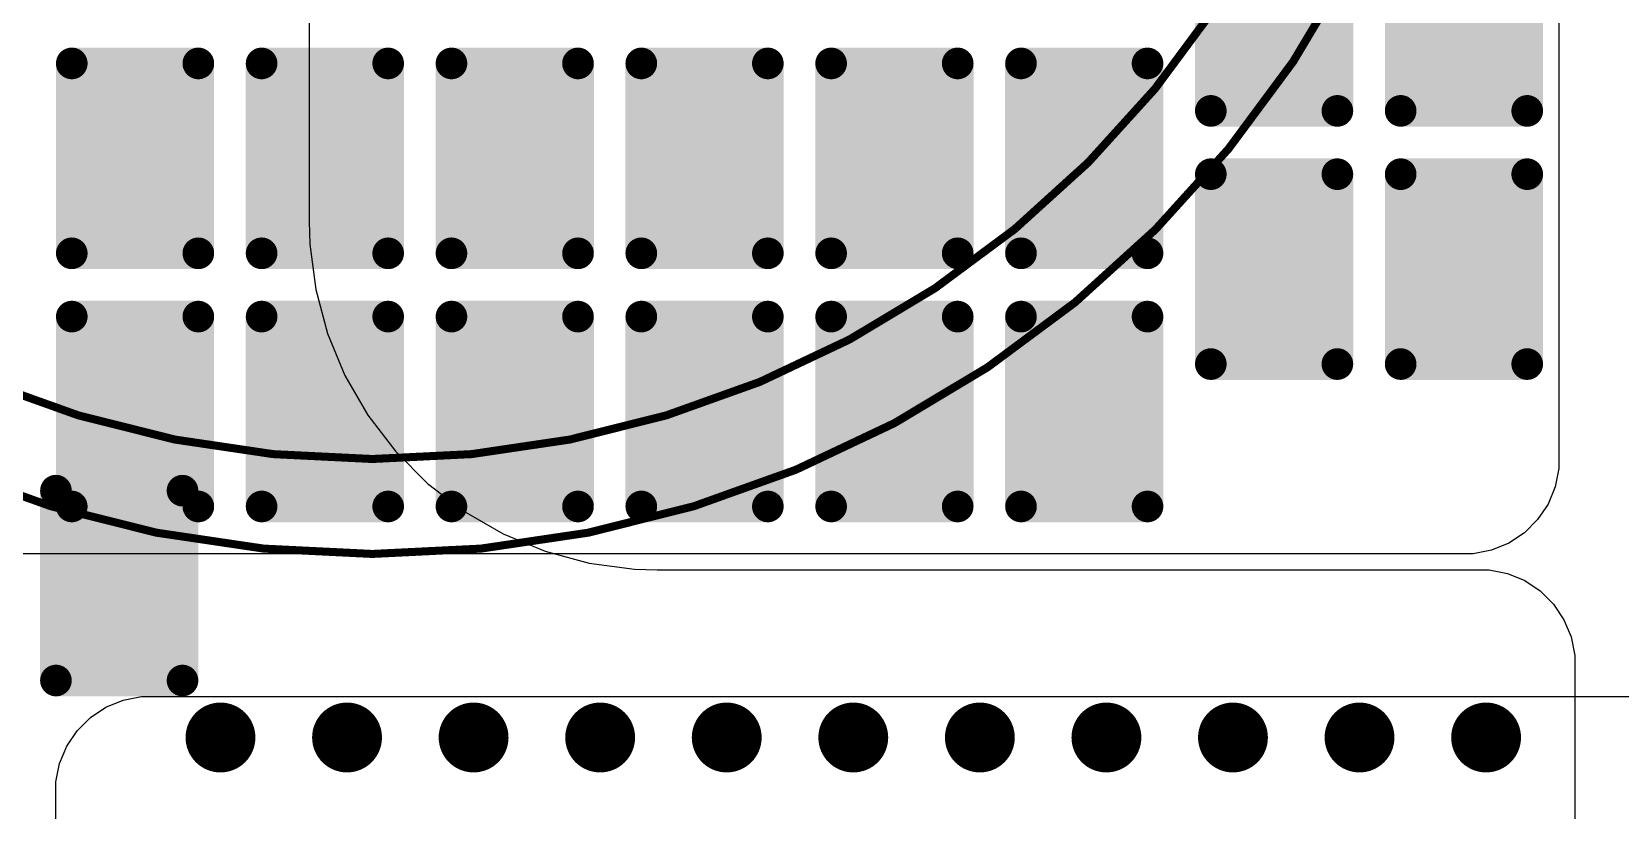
# Model space of a CAD drawing. Header units: millimetres. Extents: x 25 to 183, y 185 to 406.
# Drawn here: x 41.02 to 66.12, y 284.85 to 297.15 of the extents above; entities that cross this region are included whole.
import ezdxf

# ---------------------------------------------------------------- set-up
doc = ezdxf.new("R2010")
doc.units = ezdxf.units.MM
for name, color, linetype in [('BottomLayer', 5, 'Continuous'), ('BottomSolder', 6, 'Continuous'), ('Mechanical13', 56, 'Continuous'), ('MultiLayer', 9, 'Continuous'), ('TopLayer', 1, 'Continuous'), ('TopOverlay', 2, 'Continuous'), ('TopSolder', 216, 'Continuous'), ('ViaHoleLayer', 16, 'Continuous')]:
    doc.layers.add(name, color=color, linetype=linetype)

# ---------------------------------------------------------------- blocks, each defined once
blk = doc.blocks.new('EL_D35_H45_LS10_1873')
at = {"layer": 'Mechanical13', "const_width": 0.127}
for points in [[(22.5, 0, 1), (-12.5, 0, 1)], [(22.5, 0, 1), (-12.5, 0, 1)], [(21, 0, 1), (-11, 0, 1)]]:
    blk.add_lwpolyline(points, format="xyb", close=True, dxfattribs=at)
at = {"layer": 'TopOverlay', "const_width": 0.127}
blk.add_lwpolyline([(22.5, 0, 1), (-12.5, 0, 1)], format="xyb", close=True, dxfattribs=at)

msp = doc.modelspace()

# ---------------------------------------------------------------- linework, layer by layer
at = {"layer": 'BottomLayer'}
for p, q in [((65.15, 313.4), (65.15, 291.4)), ((65.15, 291.4), (65.15, 290.4)), ((65.15, 290.252), (65.092, 289.962)), ((65.15, 290.4), (65.15, 290.4)), ((65.15, 290.4), (65.15, 290.252)), ((65.092, 289.962), (64.979, 289.689)), ((64.979, 289.689), (64.815, 289.444)), ((64.815, 289.444), (64.606, 289.235)), ((64.606, 289.235), (64.361, 289.071)), ((64.088, 288.958), (63.798, 288.9)), ((64.361, 289.071), (64.088, 288.958)), ((63.65, 288.9), (40.65, 288.9)), ((63.798, 288.9), (63.65, 288.9)), ((41.944, 286.315), (42.189, 286.479)), ((42.189, 286.479), (42.462, 286.592)), ((42.462, 286.592), (42.752, 286.65)), ((42.752, 286.65), (42.9, 286.65)), ((42.9, 286.65), (42.9, 286.65)), ((42.9, 286.65), (67.4, 286.65)), ((41.735, 286.106), (41.944, 286.315)), ((41.571, 285.861), (41.735, 286.106)), ((41.458, 285.588), (41.571, 285.861)), ((41.4, 285.298), (41.458, 285.588)), ((41.4, 285.15), (41.4, 285.298)), ((41.4, 276.15), (41.4, 285.15))]:
    msp.add_line(p, q, dxfattribs=at)
at = {"layer": 'BottomLayer', "const_width": 0.45}
for points in [[(43.775, 286, 1), (44.225, 286, 1)], [(45.775, 286, 1), (46.225, 286, 1)], [(47.775, 286, 1), (48.225, 286, 1)], [(49.775, 286, 1), (50.225, 286, 1)], [(51.775, 286, 1), (52.225, 286, 1)], [(53.775, 286, 1), (54.225, 286, 1)], [(55.775, 286, 1), (56.225, 286, 1)], [(57.775, 286, 1), (58.225, 286, 1)], [(59.775, 286, 1), (60.225, 286, 1)], [(61.775, 286, 1), (62.225, 286, 1)], [(63.775, 286, 1), (64.225, 286, 1)]]:
    msp.add_lwpolyline(points, format="xyb", close=True, dxfattribs=at)
at = {"layer": 'BottomSolder'}
for points, const_width in [([(41.525, 296.65, 1), (41.775, 296.65, 1)], 0.25), ([(43.525, 296.65, 1), (43.775, 296.65, 1)], 0.25), ([(44.525, 296.65, 1), (44.775, 296.65, 1)], 0.25), ([(46.525, 296.65, 1), (46.775, 296.65, 1)], 0.25), ([(47.525, 296.65, 1), (47.775, 296.65, 1)], 0.25), ([(49.525, 296.65, 1), (49.775, 296.65, 1)], 0.25), ([(50.525, 296.65, 1), (50.775, 296.65, 1)], 0.25), ([(52.525, 296.65, 1), (52.775, 296.65, 1)], 0.25), ([(53.525, 296.65, 1), (53.775, 296.65, 1)], 0.25), ([(55.525, 296.65, 1), (55.775, 296.65, 1)], 0.25), ([(56.525, 296.65, 1), (56.775, 296.65, 1)], 0.25), ([(58.525, 296.65, 1), (58.775, 296.65, 1)], 0.25), ([(59.525, 295.9, 1), (59.775, 295.9, 1)], 0.25), ([(61.525, 295.9, 1), (61.775, 295.9, 1)], 0.25), ([(62.525, 295.9, 1), (62.775, 295.9, 1)], 0.25), ([(64.525, 295.9, 1), (64.775, 295.9, 1)], 0.25), ([(59.525, 294.9, 1), (59.775, 294.9, 1)], 0.25), ([(61.525, 294.9, 1), (61.775, 294.9, 1)], 0.25), ([(62.525, 294.9, 1), (62.775, 294.9, 1)], 0.25), ([(64.525, 294.9, 1), (64.775, 294.9, 1)], 0.25), ([(41.525, 293.65, 1), (41.775, 293.65, 1)], 0.25), ([(43.525, 293.65, 1), (43.775, 293.65, 1)], 0.25), ([(44.525, 293.65, 1), (44.775, 293.65, 1)], 0.25), ([(46.525, 293.65, 1), (46.775, 293.65, 1)], 0.25), ([(47.525, 293.65, 1), (47.775, 293.65, 1)], 0.25), ([(49.525, 293.65, 1), (49.775, 293.65, 1)], 0.25), ([(50.525, 293.65, 1), (50.775, 293.65, 1)], 0.25), ([(52.525, 293.65, 1), (52.775, 293.65, 1)], 0.25), ([(53.525, 293.65, 1), (53.775, 293.65, 1)], 0.25), ([(55.525, 293.65, 1), (55.775, 293.65, 1)], 0.25), ([(56.525, 293.65, 1), (56.775, 293.65, 1)], 0.25), ([(58.525, 293.65, 1), (58.775, 293.65, 1)], 0.25), ([(41.525, 292.65, 1), (41.775, 292.65, 1)], 0.25), ([(43.525, 292.65, 1), (43.775, 292.65, 1)], 0.25), ([(44.525, 292.65, 1), (44.775, 292.65, 1)], 0.25), ([(46.525, 292.65, 1), (46.775, 292.65, 1)], 0.25), ([(47.525, 292.65, 1), (47.775, 292.65, 1)], 0.25), ([(49.525, 292.65, 1), (49.775, 292.65, 1)], 0.25), ([(50.525, 292.65, 1), (50.775, 292.65, 1)], 0.25), ([(52.525, 292.65, 1), (52.775, 292.65, 1)], 0.25), ([(53.525, 292.65, 1), (53.775, 292.65, 1)], 0.25), ([(55.525, 292.65, 1), (55.775, 292.65, 1)], 0.25), ([(56.525, 292.65, 1), (56.775, 292.65, 1)], 0.25), ([(58.525, 292.65, 1), (58.775, 292.65, 1)], 0.25), ([(59.525, 291.9, 1), (59.775, 291.9, 1)], 0.25), ([(61.525, 291.9, 1), (61.775, 291.9, 1)], 0.25), ([(62.525, 291.9, 1), (62.775, 291.9, 1)], 0.25), ([(64.525, 291.9, 1), (64.775, 291.9, 1)], 0.25), ([(41.525, 289.65, 1), (41.775, 289.65, 1)], 0.25), ([(43.525, 289.65, 1), (43.775, 289.65, 1)], 0.25), ([(44.525, 289.65, 1), (44.775, 289.65, 1)], 0.25), ([(46.525, 289.65, 1), (46.775, 289.65, 1)], 0.25), ([(47.525, 289.65, 1), (47.775, 289.65, 1)], 0.25), ([(49.525, 289.65, 1), (49.775, 289.65, 1)], 0.25), ([(50.525, 289.65, 1), (50.775, 289.65, 1)], 0.25), ([(52.525, 289.65, 1), (52.775, 289.65, 1)], 0.25), ([(53.525, 289.65, 1), (53.775, 289.65, 1)], 0.25), ([(55.525, 289.65, 1), (55.775, 289.65, 1)], 0.25), ([(56.525, 289.65, 1), (56.775, 289.65, 1)], 0.25), ([(58.525, 289.65, 1), (58.775, 289.65, 1)], 0.25), ([(43.724, 286, 1), (44.276, 286, 1)], 0.552), ([(45.724, 286, 1), (46.276, 286, 1)], 0.552), ([(47.724, 286, 1), (48.276, 286, 1)], 0.552), ([(49.724, 286, 1), (50.276, 286, 1)], 0.552), ([(51.724, 286, 1), (52.276, 286, 1)], 0.552), ([(53.724, 286, 1), (54.276, 286, 1)], 0.552), ([(55.724, 286, 1), (56.276, 286, 1)], 0.552), ([(57.724, 286, 1), (58.276, 286, 1)], 0.552), ([(59.724, 286, 1), (60.276, 286, 1)], 0.552), ([(61.724, 286, 1), (62.276, 286, 1)], 0.552), ([(63.724, 286, 1), (64.276, 286, 1)], 0.552)]:
    msp.add_lwpolyline(points, format="xyb", close=True, dxfattribs=dict(at, const_width=const_width))
for points in [[(61.65, 295.65), (61.65, 299.15), (59.65, 295.65), (59.65, 299.15)], [(64.65, 295.65), (64.65, 299.15), (62.65, 295.65), (62.65, 299.15)], [(61.9, 295.9), (61.9, 298.9), (59.4, 295.9), (59.4, 298.9)], [(64.9, 295.9), (64.9, 298.9), (62.4, 295.9), (62.4, 298.9)], [(43.65, 293.4), (43.65, 296.9), (41.65, 293.4), (41.65, 296.9)], [(46.65, 293.4), (46.65, 296.9), (44.65, 293.4), (44.65, 296.9)], [(49.65, 293.4), (49.65, 296.9), (47.65, 293.4), (47.65, 296.9)], [(52.65, 293.4), (52.65, 296.9), (50.65, 293.4), (50.65, 296.9)], [(55.65, 293.4), (55.65, 296.9), (53.65, 293.4), (53.65, 296.9)], [(58.65, 293.4), (58.65, 296.9), (56.65, 293.4), (56.65, 296.9)], [(43.9, 293.65), (43.9, 296.65), (41.4, 293.65), (41.4, 296.65)], [(46.9, 293.65), (46.9, 296.65), (44.4, 293.65), (44.4, 296.65)], [(49.9, 293.65), (49.9, 296.65), (47.4, 293.65), (47.4, 296.65)], [(52.9, 293.65), (52.9, 296.65), (50.4, 293.65), (50.4, 296.65)], [(55.9, 293.65), (55.9, 296.65), (53.4, 293.65), (53.4, 296.65)], [(58.9, 293.65), (58.9, 296.65), (56.4, 293.65), (56.4, 296.65)], [(61.65, 291.65), (61.65, 295.15), (59.65, 291.65), (59.65, 295.15)], [(64.65, 291.65), (64.65, 295.15), (62.65, 291.65), (62.65, 295.15)], [(61.9, 291.9), (61.9, 294.9), (59.4, 291.9), (59.4, 294.9)], [(64.9, 291.9), (64.9, 294.9), (62.4, 291.9), (62.4, 294.9)], [(43.65, 289.4), (43.65, 292.9), (41.65, 289.4), (41.65, 292.9)], [(46.65, 289.4), (46.65, 292.9), (44.65, 289.4), (44.65, 292.9)], [(49.65, 289.4), (49.65, 292.9), (47.65, 289.4), (47.65, 292.9)], [(52.65, 289.4), (52.65, 292.9), (50.65, 289.4), (50.65, 292.9)], [(55.65, 289.4), (55.65, 292.9), (53.65, 289.4), (53.65, 292.9)], [(58.65, 289.4), (58.65, 292.9), (56.65, 289.4), (56.65, 292.9)], [(43.9, 289.65), (43.9, 292.65), (41.4, 289.65), (41.4, 292.65)], [(46.9, 289.65), (46.9, 292.65), (44.4, 289.65), (44.4, 292.65)], [(49.9, 289.65), (49.9, 292.65), (47.4, 289.65), (47.4, 292.65)], [(52.9, 289.65), (52.9, 292.65), (50.4, 289.65), (50.4, 292.65)], [(55.9, 289.65), (55.9, 292.65), (53.4, 289.65), (53.4, 292.65)], [(58.9, 289.65), (58.9, 292.65), (56.4, 289.65), (56.4, 292.65)]]:
    msp.add_solid(points, dxfattribs=at)
at = {"layer": 'MultiLayer', "const_width": 0.45}
for points in [[(43.775, 286, 1), (44.225, 286, 1)], [(45.775, 286, 1), (46.225, 286, 1)], [(47.775, 286, 1), (48.225, 286, 1)], [(49.775, 286, 1), (50.225, 286, 1)], [(51.775, 286, 1), (52.225, 286, 1)], [(53.775, 286, 1), (54.225, 286, 1)], [(55.775, 286, 1), (56.225, 286, 1)], [(57.775, 286, 1), (58.225, 286, 1)], [(59.775, 286, 1), (60.225, 286, 1)], [(61.775, 286, 1), (62.225, 286, 1)], [(63.775, 286, 1), (64.225, 286, 1)]]:
    msp.add_lwpolyline(points, format="xyb", close=True, dxfattribs=at)
at = {"layer": 'TopLayer'}
for p, q in [((45.4, 327.9), (45.4, 294.151)), ((45.4, 294.151), (45.412, 293.792)), ((45.412, 293.792), (45.506, 293.078)), ((45.506, 293.078), (45.692, 292.383)), ((45.692, 292.383), (45.967, 291.718)), ((45.967, 291.718), (46.327, 291.095)), ((46.327, 291.095), (46.765, 290.524)), ((46.765, 290.524), (47.274, 290.015)), ((47.274, 290.015), (47.845, 289.577)), ((47.845, 289.577), (48.468, 289.217)), ((48.468, 289.217), (49.133, 288.942)), ((49.133, 288.942), (49.828, 288.756)), ((49.828, 288.756), (50.542, 288.662)), ((50.542, 288.662), (50.901, 288.65)), ((50.901, 288.65), (63.9, 288.65)), ((63.9, 288.65), (63.9, 288.65)), ((63.9, 288.65), (63.9, 288.65)), ((63.9, 288.65), (64.048, 288.65)), ((64.048, 288.65), (64.338, 288.592)), ((64.338, 288.592), (64.611, 288.479)), ((64.611, 288.479), (64.856, 288.315)), ((64.856, 288.315), (65.065, 288.106)), ((65.065, 288.106), (65.229, 287.861)), ((65.229, 287.861), (65.342, 287.588)), ((65.342, 287.588), (65.4, 287.298)), ((65.4, 287.298), (65.4, 287.15)), ((65.4, 287.15), (65.4, 277.15))]:
    msp.add_line(p, q, dxfattribs=at)
at = {"layer": 'TopLayer', "const_width": 0.45}
for points in [[(43.775, 286, 1), (44.225, 286, 1)], [(45.775, 286, 1), (46.225, 286, 1)], [(47.775, 286, 1), (48.225, 286, 1)], [(49.775, 286, 1), (50.225, 286, 1)], [(51.775, 286, 1), (52.225, 286, 1)], [(53.775, 286, 1), (54.225, 286, 1)], [(55.775, 286, 1), (56.225, 286, 1)], [(57.775, 286, 1), (58.225, 286, 1)], [(59.775, 286, 1), (60.225, 286, 1)], [(61.775, 286, 1), (62.225, 286, 1)], [(63.775, 286, 1), (64.225, 286, 1)]]:
    msp.add_lwpolyline(points, format="xyb", close=True, dxfattribs=at)
at = {"layer": 'TopSolder'}
for points, const_width in [([(41.275, 289.9, 1), (41.525, 289.9, 1)], 0.25), ([(43.275, 289.9, 1), (43.525, 289.9, 1)], 0.25), ([(41.275, 286.9, 1), (41.525, 286.9, 1)], 0.25), ([(43.275, 286.9, 1), (43.525, 286.9, 1)], 0.25), ([(43.724, 286, 1), (44.276, 286, 1)], 0.552), ([(45.724, 286, 1), (46.276, 286, 1)], 0.552), ([(47.724, 286, 1), (48.276, 286, 1)], 0.552), ([(49.724, 286, 1), (50.276, 286, 1)], 0.552), ([(51.724, 286, 1), (52.276, 286, 1)], 0.552), ([(53.724, 286, 1), (54.276, 286, 1)], 0.552), ([(55.724, 286, 1), (56.276, 286, 1)], 0.552), ([(57.724, 286, 1), (58.276, 286, 1)], 0.552), ([(59.724, 286, 1), (60.276, 286, 1)], 0.552), ([(61.724, 286, 1), (62.276, 286, 1)], 0.552), ([(63.724, 286, 1), (64.276, 286, 1)], 0.552)]:
    msp.add_lwpolyline(points, format="xyb", close=True, dxfattribs=dict(at, const_width=const_width))
for points in [[(43.4, 286.65), (43.4, 290.15), (41.4, 286.65), (41.4, 290.15)], [(43.65, 286.9), (43.65, 289.9), (41.15, 286.9), (41.15, 289.9)]]:
    msp.add_solid(points, dxfattribs=at)
at = {"layer": 'ViaHoleLayer', "const_width": 0.25}
for points in [[(43.875, 286, 1), (44.125, 286, 1)], [(45.875, 286, 1), (46.125, 286, 1)], [(47.875, 286, 1), (48.125, 286, 1)], [(49.875, 286, 1), (50.125, 286, 1)], [(51.875, 286, 1), (52.125, 286, 1)], [(53.875, 286, 1), (54.125, 286, 1)], [(55.875, 286, 1), (56.125, 286, 1)], [(57.875, 286, 1), (58.125, 286, 1)], [(59.875, 286, 1), (60.125, 286, 1)], [(61.875, 286, 1), (62.125, 286, 1)], [(63.875, 286, 1), (64.125, 286, 1)]]:
    msp.add_lwpolyline(points, format="xyb", close=True, dxfattribs=at)

# ---------------------------------------------------------------- block references
at = {"rotation": 360}
msp.add_blockref('EL_D35_H45_LS10_1873', (41.4, 306.4), dxfattribs=at)

doc.saveas('drawing.dxf')
